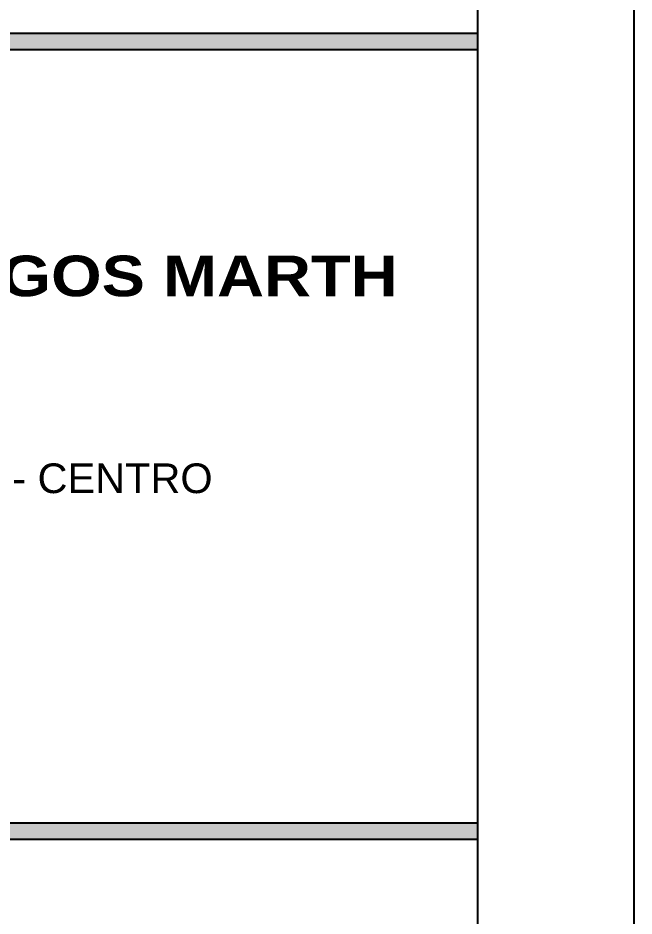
# Model space of a CAD drawing. Extents: x 0 to 13080, y 0 to 6750.
# Drawn here: x 12784.3 to 13080, y 888.7 to 1319.8 of the extents above; entities that cross this region are included whole.
import ezdxf

# ---------------------------------------------------------------- set-up
doc = ezdxf.new("R2010")
doc.units = 0
doc.header["$MEASUREMENT"] = 0
for name, color, linetype in [('MTH-179', 1, 'CONTINUOUS'), ('MTH-CARIMBO-TXT2', 1, 'CONTINUOUS'), ('MTH-CARIMBOEFORMATO', 1, 'CONTINUOUS'), ('MTH-MARGEM', 5, 'CONTINUOUS'), ('MTH-TXT-NEGRITO', 5, 'CONTINUOUS')]:
    doc.layers.add(name, color=color, linetype=linetype)
doc.styles.add('TQS_ARIAL', font='arial.ttf')
doc.styles.add('TQS_ARIAL_BLACK', font='ariblk.ttf')

msp = doc.modelspace()

# ---------------------------------------------------------------- linework, layer by layer
at = {"layer": 'MTH-179', "linetype": 'Continuous'}
msp.add_line((13080, 0), (13080, 6750), dxfattribs=at)
at = {"layer": 'MTH-CARIMBO-TXT2', "linetype": 'Continuous'}
for points in [[(11697.598624, 1312.321906), (11697.598624, 1304.628501), (13004.999993, 1304.628501), (13004.999993, 1312.321906), (11697.598624, 1312.321906)], [(13005.016555, 925.521253), (13005.016555, 933.214657), (11695.513238, 933.214657), (11695.513238, 925.521253), (13005.016555, 925.521253)]]:
    msp.add_lwpolyline(points, dxfattribs=at)
for points in [[(11697.598624, 1312.321906), (11697.598624, 1304.628501), (13004.999993, 1304.628501)], [(11697.598624, 1312.321906), (13004.999993, 1304.628501), (13004.999993, 1312.321906)], [(11697.598624, 1312.321906), (13004.999993, 1312.321906), (11697.598624, 1312.321906)], [(13005.016555, 925.521253), (13005.016555, 933.214657), (11695.513238, 933.214657)], [(13005.016555, 925.521253), (11695.513238, 933.214657), (11695.513238, 925.521253)], [(13005.016555, 925.521253), (11695.513238, 925.521253), (13005.016555, 925.521253)]]:
    msp.add_solid(points, dxfattribs=at)
at = {"layer": 'MTH-MARGEM', "linetype": 'Continuous'}
msp.add_line((13005, 74.999931), (13005, 6675), dxfattribs=at)

# ---------------------------------------------------------------- texts
at = {"layer": 'MTH-CARIMBOEFORMATO', "linetype": 'Continuous', "style": 'TQS_ARIAL'}
msp.add_text('RUA FLORIANO PEIXOTO, 540 - CENTRO ', height=14.25, dxfattribs=at).set_placement((12488.457077, 1091.694979))
at = {"layer": 'MTH-TXT-NEGRITO', "linetype": 'Continuous', "style": 'TQS_ARIAL_BLACK'}
msp.add_text('SALVADOR DOMINGOS MARTH', height=19.5, dxfattribs=at).set_placement((12488.457077, 1186.194979))

doc.saveas('drawing.dxf')
